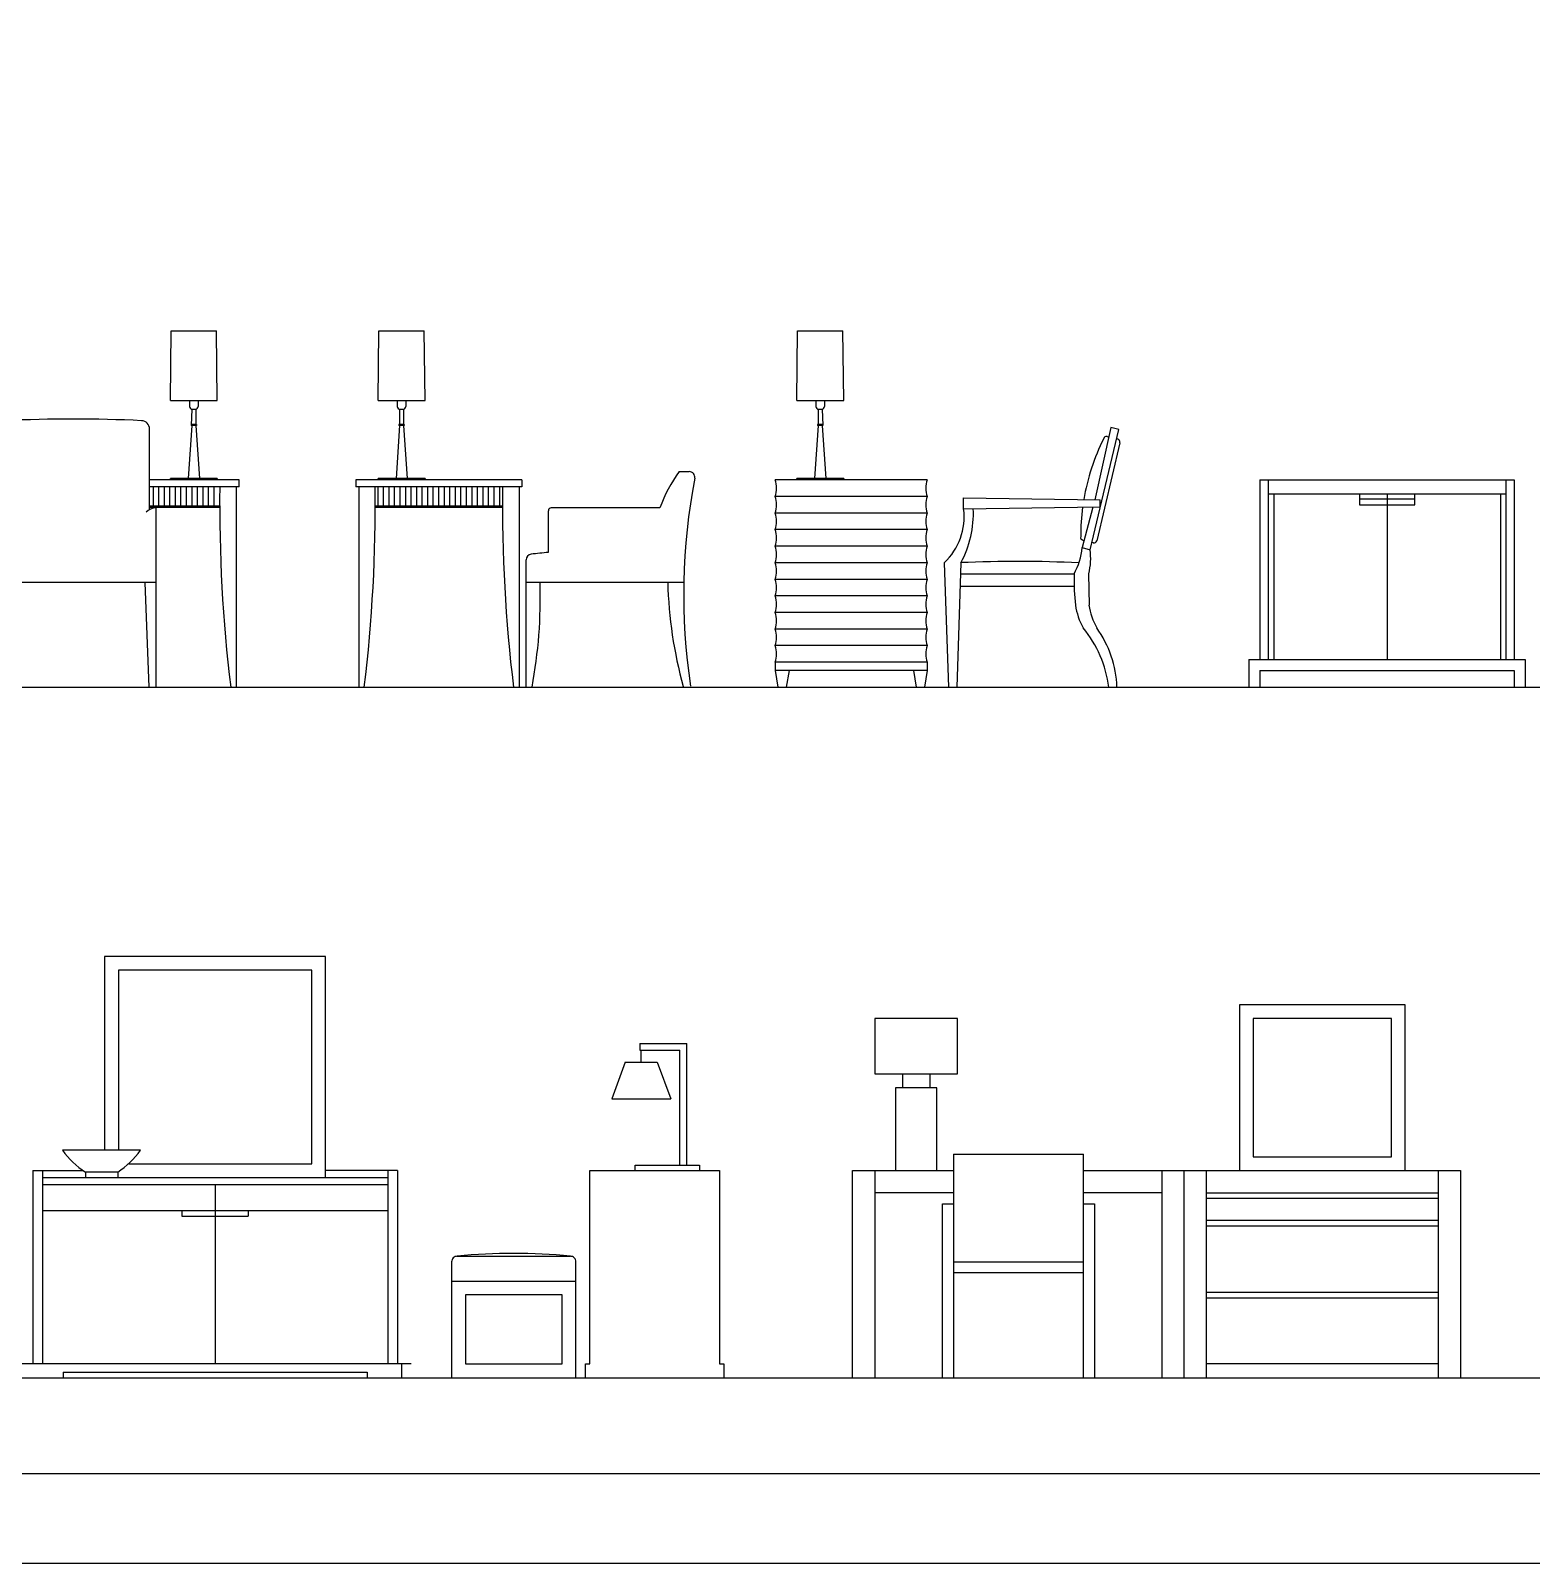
# Model space of a CAD drawing. Header units: inches. Extents: x 6.9 to 49.4, y 11.8 to 36.5.
# Drawn here: x 17.11 to 22.54, y 11.75 to 17.3 of the extents above; entities that cross this region are included whole.
import ezdxf

# ---------------------------------------------------------------- set-up
doc = ezdxf.new("R2010")
doc.units = ezdxf.units.IN
doc.header["$MEASUREMENT"] = 0
doc.layers.add('1', color=1, linetype='Continuous')
doc.layers.add('kadrbm', color=4, linetype='Continuous')

# ---------------------------------------------------------------- blocks, each defined once
blk = doc.blocks.new('kadrbm')
at = {"layer": 'kadrbm', "color": 4}
blk.add_lwpolyline([(0, 0), (0, 24.7972), (21, 24.7972), (21, 0), (0, 0)], close=True, dxfattribs=at)
blk.add_lwpolyline([(20.6631, 0.3257), (20.6631, 24.4603), (0.3369, 24.4603), (0.3369, 0.3257), (20.6631, 0.3257)], dxfattribs=at)

msp = doc.modelspace()

# ---------------------------------------------------------------- linework, layer by layer
at = {"layer": '1'}
for p, q in [((17.6183, 15.9609), (17.6208, 16.2139)), ((17.6208, 16.2139), (17.7857, 16.2139)), ((17.7883, 15.9609), (17.7857, 16.2139)), ((18.3701, 15.9609), (18.3726, 16.2139)), ((18.3726, 16.2139), (18.5375, 16.2139)), ((18.5401, 15.9609), (18.5375, 16.2139)), ((19.8852, 15.9609), (19.8878, 16.2139)), ((19.8878, 16.2139), (20.0527, 16.2139)), ((20.0552, 15.9609), (20.0527, 16.2139)), ((17.6183, 15.9609), (17.7883, 15.9609)), ((17.688, 15.9609), (17.688, 15.9395)), ((17.6963, 15.9295), (17.6933, 15.8712)), ((17.698, 15.9295), (17.7086, 15.9295)), ((17.7103, 15.9295), (17.7103, 15.8742)), ((17.7186, 15.9609), (17.7186, 15.9395)), ((18.3701, 15.9609), (18.5401, 15.9609)), ((18.4398, 15.9609), (18.4398, 15.9395)), ((18.4481, 15.9295), (18.4481, 15.8742)), ((18.4498, 15.9295), (18.4604, 15.9295)), ((18.4621, 15.9295), (18.4621, 15.8742)), ((18.4704, 15.9609), (18.4704, 15.9395)), ((19.8852, 15.9609), (20.0552, 15.9609)), ((19.9549, 15.9609), (19.9549, 15.9395)), ((19.9632, 15.9295), (19.9632, 15.8742)), ((19.9649, 15.9295), (19.9755, 15.9295)), ((19.9772, 15.9295), (19.9802, 15.8712)), ((19.9855, 15.9609), (19.9855, 15.9395)), ((17.6963, 15.8712), (17.6833, 15.6789)), ((17.7133, 15.8742), (17.6933, 15.8742)), ((17.7133, 15.8712), (17.6933, 15.8712)), ((17.7103, 15.8712), (17.7233, 15.6789)), ((17.7133, 15.8742), (17.7133, 15.8712)), ((18.4481, 15.8712), (18.4351, 15.6789)), ((18.4451, 15.8742), (18.4451, 15.8712)), ((18.4651, 15.8742), (18.4451, 15.8742)), ((18.4651, 15.8712), (18.4451, 15.8712)), ((18.4621, 15.8712), (18.4751, 15.6789)), ((18.4651, 15.8742), (18.4651, 15.8712)), ((19.9632, 15.8712), (19.9502, 15.6789)), ((19.9602, 15.8742), (19.9602, 15.8712)), ((19.9802, 15.8742), (19.9602, 15.8742)), ((19.9802, 15.8712), (19.9602, 15.8712)), ((19.9772, 15.8712), (19.9902, 15.6789)), ((17.5432, 15.5666), (17.5432, 15.8581)), ((21.0085, 15.8312), (21.0129, 15.8301)), ((21.0471, 15.8209), (21.0427, 15.8221)), ((21.0542, 15.8086), (20.971, 15.4531)), ((19.4596, 15.7039), (19.4965, 15.7039)), ((17.8669, 15.6739), (17.5432, 15.6739)), ((17.8669, 15.6489), (17.5432, 15.6489)), ((17.5568, 15.5789), (17.5568, 15.6489)), ((17.5768, 15.5789), (17.5768, 15.6489)), ((17.5968, 15.5789), (17.5968, 15.6489)), ((17.6168, 15.5789), (17.6168, 15.6489)), ((17.7883, 15.6789), (17.6183, 15.6789)), ((17.6183, 15.6739), (17.6183, 15.6789)), ((17.6368, 15.5789), (17.6368, 15.6489)), ((17.6568, 15.5789), (17.6568, 15.6489)), ((17.6768, 15.5789), (17.6768, 15.6489)), ((17.6968, 15.5789), (17.6968, 15.6489)), ((17.7168, 15.5789), (17.7168, 15.6489)), ((17.7368, 15.5789), (17.7368, 15.6489)), ((17.7568, 15.5789), (17.7568, 15.6489)), ((17.7768, 15.5789), (17.7768, 15.6489)), ((17.7883, 15.6789), (17.7883, 15.6739)), ((17.8569, 15.6489), (17.8569, 14.9239)), ((17.8669, 15.6489), (17.8669, 15.6739)), ((18.2902, 15.6739), (18.2902, 15.6489)), ((18.8902, 15.6739), (18.2902, 15.6739)), ((18.8902, 15.6489), (18.2902, 15.6489)), ((18.3002, 15.6489), (18.3002, 14.9239)), ((18.5401, 15.6789), (18.3701, 15.6789)), ((18.3701, 15.6739), (18.3701, 15.6789)), ((18.3701, 15.5789), (18.3701, 15.6489)), ((18.3901, 15.5789), (18.3901, 15.6489)), ((18.4101, 15.5789), (18.4101, 15.6489)), ((18.4301, 15.5789), (18.4301, 15.6489)), ((18.4501, 15.5789), (18.4501, 15.6489)), ((18.4701, 15.5789), (18.4701, 15.6489)), ((18.4901, 15.5789), (18.4901, 15.6489)), ((18.5101, 15.5789), (18.5101, 15.6489)), ((18.5301, 15.5789), (18.5301, 15.6489)), ((18.5401, 15.6789), (18.5401, 15.6739)), ((18.5501, 15.5789), (18.5501, 15.6489)), ((18.5701, 15.5789), (18.5701, 15.6489)), ((18.5902, 15.5789), (18.5902, 15.6489)), ((18.6102, 15.5789), (18.6102, 15.6489)), ((18.6302, 15.5789), (18.6302, 15.6489)), ((18.6502, 15.5789), (18.6502, 15.6489)), ((18.6702, 15.5789), (18.6702, 15.6489)), ((18.6902, 15.5789), (18.6902, 15.6489)), ((18.7102, 15.5789), (18.7102, 15.6489)), ((18.7302, 15.5789), (18.7302, 15.6489)), ((18.7502, 15.5789), (18.7502, 15.6489)), ((18.7702, 15.5789), (18.7702, 15.6489)), ((18.7902, 15.5789), (18.7902, 15.6489)), ((18.8102, 15.5789), (18.8102, 15.6489)), ((18.8802, 15.6489), (18.8802, 14.9239)), ((18.8902, 15.6739), (18.8902, 15.6489)), ((20.3575, 15.6739), (19.8075, 15.6739)), ((20.0552, 15.6789), (19.8852, 15.6789)), ((19.8852, 15.6739), (19.8852, 15.6789)), ((20.0552, 15.6789), (20.0552, 15.6739)), ((21.5618, 15.6739), (21.5618, 15.0239)), ((21.5618, 15.6739), (22.4818, 15.6739)), ((21.5918, 15.6739), (21.5918, 15.0239)), ((22.4518, 15.6739), (22.4518, 15.0239)), ((22.4818, 15.6739), (22.4818, 15.0239)), ((20.3575, 15.6139), (19.8075, 15.6139)), ((20.4893, 15.6089), (20.9834, 15.6019)), ((20.4893, 15.5689), (20.4893, 15.6089)), ((20.9834, 15.576), (20.9834, 15.6019)), ((21.5918, 15.6239), (22.4518, 15.6239)), ((21.6118, 15.6239), (21.6118, 15.0239)), ((21.9218, 15.6239), (21.9218, 15.5839)), ((22.1218, 15.6039), (21.9218, 15.6039)), ((22.0218, 15.6239), (22.0218, 15.0239)), ((22.1218, 15.5839), (22.1218, 15.6239)), ((22.4318, 15.6239), (22.4318, 15.0239)), ((17.7969, 15.5789), (17.5432, 15.5789)), ((17.7969, 15.5739), (17.5432, 15.5739)), ((17.5669, 15.5725), (17.5669, 15.5725)), ((17.5669, 14.9239), (17.5669, 15.5725)), ((18.8202, 15.5789), (18.3602, 15.5789)), ((18.8202, 15.5739), (18.3602, 15.5739)), ((18.9865, 15.4117), (18.9865, 15.5625)), ((19.3903, 15.5725), (18.9965, 15.5725)), ((20.3575, 15.5539), (19.8075, 15.5539)), ((20.4893, 15.5689), (20.9834, 15.576)), ((21.9218, 15.5839), (22.1218, 15.5839)), ((20.3575, 15.4939), (19.8075, 15.4939)), ((20.3575, 15.4339), (19.8075, 15.4339)), ((20.9201, 15.4563), (20.9249, 15.4551)), ((20.9588, 15.446), (20.9539, 15.4473)), ((18.9065, 14.9239), (18.9065, 15.3849)), ((20.3575, 15.3739), (19.8075, 15.3739)), ((20.4193, 15.3739), (20.4343, 14.9239)), ((20.4793, 15.3739), (20.4643, 14.9239)), ((20.3575, 15.3139), (19.8075, 15.3139)), ((20.478, 15.3339), (20.8888, 15.3339)), ((20.8888, 15.3339), (20.8888, 15.2739)), ((20.9418, 15.3339), (20.9431, 15.2208)), ((17.5669, 15.3025), (16.9669, 15.3025)), ((17.5419, 14.9241), (17.5269, 15.3025)), ((19.4766, 15.3025), (18.9065, 15.3025)), ((20.476, 15.2889), (20.8888, 15.2889)), ((20.8888, 15.2739), (20.8938, 15.2208)), ((20.3575, 15.2539), (19.8075, 15.2539)), ((20.3575, 15.1939), (19.8075, 15.1939)), ((20.3575, 15.1339), (19.8075, 15.1339)), ((20.3575, 15.0739), (19.8075, 15.0739)), ((20.3575, 15.0139), (19.8075, 15.0139)), ((19.8075, 15.0139), (19.8075, 14.9839)), ((19.8075, 14.9839), (19.8175, 14.9239)), ((20.3575, 14.9839), (19.8075, 14.9839)), ((19.8575, 14.9839), (19.8475, 14.9239)), ((20.3075, 14.9839), (20.3175, 14.9239)), ((20.3575, 14.9839), (20.3475, 14.9239)), ((20.3575, 15.0139), (20.3575, 14.9839)), ((21.5218, 15.0239), (21.5218, 14.9239)), ((21.5218, 15.0239), (22.5218, 15.0239)), ((21.5618, 14.9839), (21.5618, 14.9239)), ((21.5618, 14.9839), (22.4818, 14.9839)), ((22.4818, 14.9839), (22.4818, 14.9239)), ((22.5218, 15.0239), (22.5218, 14.9239)), ((7.202, 14.9239), (27.5282, 14.9239)), ((19.3177, 13.6343), (19.4872, 13.6343)), ((19.3177, 13.6343), (19.3177, 13.6093)), ((19.3177, 13.6093), (19.4622, 13.6093)), ((19.3227, 13.5663), (19.3227, 13.6093)), ((19.4622, 13.1939), (19.4622, 13.6093)), ((19.4872, 13.1939), (19.4872, 13.6343)), ((19.2646, 13.5663), (19.2162, 13.4335)), ((19.2646, 13.5663), (19.3807, 13.5663)), ((19.3807, 13.5663), (19.4291, 13.4335)), ((19.2162, 13.4335), (19.4291, 13.4335)), ((17.5102, 13.2474), (17.2284, 13.2474)), ((20.4527, 13.2339), (20.4527, 12.4239)), ((17.1203, 13.1739), (17.1203, 12.4739)), ((17.1203, 13.1739), (17.3025, 13.1739)), ((17.1553, 13.1739), (17.1553, 12.4739)), ((17.1553, 13.1489), (18.4053, 13.1489)), ((17.4278, 13.1684), (17.3108, 13.1684)), ((17.3108, 13.1684), (17.3108, 13.1489)), ((17.4278, 13.1684), (17.4278, 13.1489)), ((18.4403, 13.1739), (18.1803, 13.1739)), ((18.4053, 13.1739), (18.4053, 12.4739)), ((18.4403, 13.1739), (18.4403, 12.4739)), ((19.3002, 13.1739), (19.3002, 13.1939)), ((19.3002, 13.1939), (19.5329, 13.1939)), ((19.5329, 13.1939), (19.5329, 13.1739)), ((20.1677, 13.1739), (20.1677, 12.4239)), ((21.3677, 13.1739), (21.3677, 12.4239)), ((17.1553, 13.1239), (18.4053, 13.1239)), ((17.7803, 13.1239), (17.7803, 12.4739)), ((17.1553, 13.0289), (18.4053, 13.0289)), ((17.6603, 13.0289), (17.6603, 13.0089)), ((17.6603, 13.0089), (17.9003, 13.0089)), ((17.9003, 13.0289), (17.9003, 13.0089)), ((18.6362, 12.8439), (18.6362, 12.4239)), ((18.4903, 12.4739), (17.0703, 12.4739)), ((17.2303, 12.4439), (17.2303, 12.4239)), ((17.2303, 12.4439), (18.3303, 12.4439)), ((18.3303, 12.4439), (18.3303, 12.4239)), ((18.4553, 12.4739), (18.4553, 12.4239)), ((22.2077, 12.4739), (21.3677, 12.4739)), ((7.202, 12.4239), (27.5282, 12.4239))]:
    msp.add_line(p, q, dxfattribs=at)
for points in [[(20.9573, 15.5757), (20.9179, 15.4289), (20.9469, 15.4212), (21.0514, 15.8562), (21.0224, 15.8639), (20.9644, 15.6021)], [(18.1803, 13.1489), (18.1803, 13.9489), (17.3803, 13.9489), (17.3803, 13.2474)], [(17.4676, 13.1989), (18.1303, 13.1989), (18.1303, 13.8989), (17.4303, 13.8989), (17.4303, 13.2474)], [(22.0877, 13.1739), (22.0877, 13.7739), (21.4877, 13.7739), (21.4877, 13.1739)], [(20.2677, 13.5239), (20.2677, 13.4739)], [(20.3677, 13.4739), (20.3677, 13.5239)], [(20.3927, 13.1739), (20.3927, 13.4739), (20.2427, 13.4739), (20.2427, 13.1739)], [(20.4527, 13.2339), (20.9227, 13.2339)], [(20.9227, 12.4239), (20.9227, 13.2339)], [(19.1212, 12.4239), (19.1212, 12.4739), (19.1362, 12.4739), (19.1362, 13.1739), (19.6062, 13.1739), (19.6062, 12.4739), (19.6212, 12.4739), (19.6212, 12.4239)], [(20.0877, 12.4239), (20.0877, 13.1739), (20.4527, 13.1739)], [(20.9227, 13.1739), (22.2877, 13.1739)], [(21.2077, 12.4239), (21.2077, 13.1739)], [(21.2877, 12.4239), (21.2877, 13.1739)], [(22.2077, 12.4239), (22.2077, 13.1739)], [(22.2877, 13.1739), (22.2877, 12.4239)], [(20.4527, 13.0939), (20.1677, 13.0939)], [(21.2077, 13.0939), (20.9227, 13.0939)], [(21.3677, 13.0939), (22.2077, 13.0939)], [(20.4127, 12.4239), (20.4127, 13.0539), (20.4527, 13.0539)], [(20.9227, 13.0539), (20.9627, 13.0539), (20.9627, 12.4239)], [(21.3677, 13.0739), (22.2077, 13.0739)], [(21.3677, 12.9939), (22.2077, 12.9939)], [(21.3677, 12.9739), (22.2077, 12.9739)], [(18.6562, 12.8639), (19.0662, 12.8639)], [(19.0862, 12.4239), (19.0862, 12.8439)], [(20.4527, 12.8439), (20.9227, 12.8439)], [(18.6362, 12.7739), (19.0862, 12.7739)], [(20.9227, 12.8039), (20.4527, 12.8039)], [(21.3677, 12.7339), (22.2077, 12.7339)], [(21.3677, 12.7139), (22.2077, 12.7139)]]:
    msp.add_lwpolyline(points, dxfattribs=at)
for points in [[(20.1677, 13.5239), (20.4677, 13.5239), (20.4677, 13.7239), (20.1677, 13.7239)], [(21.5377, 13.2239), (22.0377, 13.2239), (22.0377, 13.7239), (21.5377, 13.7239)], [(18.6862, 12.4739), (19.0362, 12.4739), (19.0362, 12.7239), (18.6862, 12.7239)]]:
    msp.add_lwpolyline(points, close=True, dxfattribs=at)
for points in [[(18.6562, 12.8639, 0.414214), (18.6362, 12.8439)], [(19.0862, 12.8439, 0.414214), (19.0662, 12.8639)]]:
    msp.add_lwpolyline(points, format="xyb", dxfattribs=at)
for centre, radius, start, end in [((17.698, 15.9395), 0.01, 180, 270), ((17.7086, 15.9395), 0.01, 270, 0), ((18.4498, 15.9395), 0.01, 180, 270), ((18.4604, 15.9395), 0.01, 270, 0), ((19.9649, 15.9395), 0.01, 180, 270), ((19.9755, 15.9395), 0.01, 270, 0), ((17.2669, 10.6954), 5.1986, 87.2708, 92.7292), ((17.5132, 15.8581), 0.03, 0, 87.7349), ((21.7143, 15.4686), 0.8013, 153.6553, 170.3639), ((21.0059, 15.8216), 0.01, 75, 165), ((21.0446, 15.8112), 0.01, 345, 75), ((19.8689, 15.404), 0.5074, 143.7576, 160.5948), ((19.4965, 15.6839), 0.02, 349.164, 90), ((23.2929, 15.5859), 5.4961, 179.3433, 186.9181), ((12.8641, 15.5859), 5.4961, 353.0819, 0.6567), ((24.3162, 15.5859), 5.4961, 179.3433, 186.9181), ((21.7157, 15.2592), 2.2395, 169.164, 188.5255), ((19.7215, 15.6439), 0.0911, 340.7711, 19.2289), ((20.4435, 15.6439), 0.0911, 160.7711, 199.2289), ((19.7215, 15.5839), 0.0911, 340.7711, 19.2289), ((20.4435, 15.5839), 0.0911, 160.7711, 199.2289), ((17.5669, 15.5225), 0.05, 90, 136.6841), ((18.9965, 15.5625), 0.01, 90, 180), ((19.7215, 15.5239), 0.0911, 340.7711, 19.2289), ((20.4435, 15.5239), 0.0911, 160.7711, 199.2289), ((20.2637, 15.5399), 0.2275, 313.1651, 7.3413), ((20.1524, 15.552), 0.3722, 331.428, 2.6886), ((21.7143, 15.4686), 0.8013, 172.3589, 180), ((19.7215, 15.4639), 0.0911, 340.7711, 19.2289), ((20.4435, 15.4639), 0.0911, 160.7711, 199.2289), ((19.7215, 15.4039), 0.0911, 340.7711, 19.2289), ((20.4435, 15.4039), 0.0911, 160.7711, 199.2289), ((20.6878, 15.4475), 0.2309, 330.5441, 355.389), ((20.9227, 15.466), 0.01, 165, 255), ((20.9613, 15.4557), 0.01, 255, 345), ((18.9265, 15.3849), 0.02, 97.0697, 180), ((19.2115, 13.0869), 2.3356, 95.5281, 97.0697), ((19.7215, 15.3439), 0.0911, 340.7711, 19.2289), ((20.4435, 15.3439), 0.0911, 160.7711, 199.2289), ((20.6834, 10.7927), 4.5862, 87.2118, 92.5502), ((20.7371, 15.3897), 0.2122, 344.7768, 8.5403), ((19.7215, 15.2839), 0.0911, 340.7711, 19.2289), ((20.4435, 15.2839), 0.0911, 160.7711, 199.2289), ((17.203, 15.2471), 1.7543, 349.3835, 1.8095), ((20.9883, 15.3452), 1.5706, 181.5574, 195.4669), ((19.7215, 15.2239), 0.0911, 340.7711, 19.2289), ((20.4435, 15.2239), 0.0911, 160.7711, 199.2289), ((21.1457, 15.26), 0.255, 188.8491, 208.5617), ((21.195, 15.26), 0.255, 188.8491, 208.5617), ((19.7215, 15.1639), 0.0911, 340.7711, 19.2289), ((20.4435, 15.1639), 0.0911, 160.7711, 199.2289), ((19.7215, 15.1039), 0.0911, 340.7711, 19.2289), ((20.4435, 15.1039), 0.0911, 160.7711, 199.2289), ((20.5958, 14.8687), 0.4229, 7.4989, 39.5722), ((20.6471, 14.9076), 0.3976, 2.3474, 35.4328), ((19.7215, 15.0439), 0.0911, 340.7711, 19.2289), ((20.4435, 15.0439), 0.0911, 160.7711, 199.2289), ((17.468, 13.4148), 0.2922, 214.9358, 237.4604), ((17.2706, 13.4148), 0.2922, 302.5396, 325.0642), ((18.8612, 10.7677), 2.1063, 84.4146, 95.5854)]:
    msp.add_arc(centre, radius, start, end, dxfattribs=at)

# ---------------------------------------------------------------- block references
at = {"layer": 'kadrbm'}
msp.add_blockref('kadrbm', (6.8651, 11.7523), dxfattribs=at)

doc.saveas('drawing.dxf')
